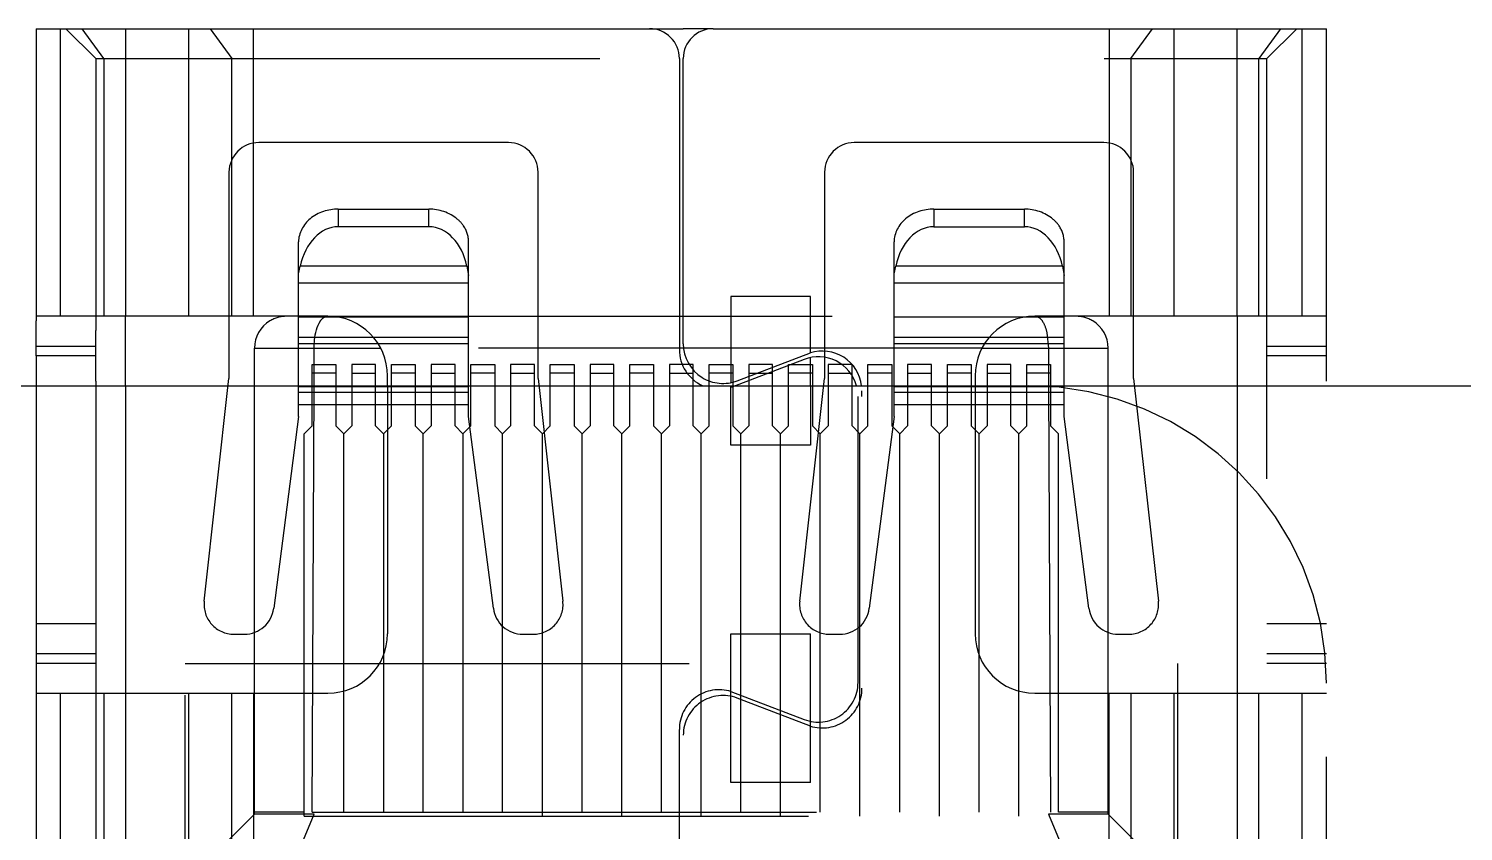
# Model space of a CAD drawing. Header units: inches. Extents: x 0 to 8.3, y 0 to 11.7.
# Drawn here: x 4.2057 to 4.4902, y 4.6876 to 4.8469 of the extents above; entities that cross this region are included whole.
import ezdxf

# ---------------------------------------------------------------- set-up
doc = ezdxf.new("R2010")
doc.units = ezdxf.units.IN
doc.header["$LTSCALE"] = 0.7622047244
doc.header["$MEASUREMENT"] = 0
doc.linetypes.add('HIDDEN', pattern=[0.2, 0.1, -0.1])
doc.layers.get('0').update_dxf_attribs({"linetype": 'CONTINUOUS'})
doc.layers.add('03__ASM_ALL_CURVES', color=7, linetype='CONTINUOUS')
doc.layers.add('DEFAULT_2', color=8, linetype='HIDDEN')

msp = doc.modelspace()

# ---------------------------------------------------------------- linework, layer by layer
at = {"color": 7, "linetype": 'CONTINUOUS'}
for p, q in [((4.2071406761, 4.8468720826), (4.3354871286, 4.8468720826)), ((4.2071406761, 4.8468720826), (4.2071406761, 4.789785464)), ((4.2120002336, 4.789785464), (4.2120002336, 4.8468720826)), ((4.2373737679, 4.8468720826), (4.2373737679, 4.789785464)), ((4.2502307459, 4.789785464), (4.2502307459, 4.8468720826)), ((4.3413926404, 4.8468720826), (4.463046188, 4.8468720826)), ((4.4199561182, 4.8468720826), (4.4199561182, 4.789785464)), ((4.4328130962, 4.789785464), (4.4328130962, 4.8468720826)), ((4.4581866305, 4.8468720826), (4.4581866305, 4.789785464)), ((4.463046188, 4.789785464), (4.463046188, 4.8468720826)), ((4.334699727, 4.8409665708), (4.334699727, 4.7831874859)), ((4.3354871286, 4.7843334502), (4.3354871286, 4.8409665708)), ((4.360683979, 4.7937224763), (4.3449359475, 4.7937224763)), ((4.3449359475, 4.7937224763), (4.3449359475, 4.7766185179)), ((4.360683979, 4.7825365156), (4.360683979, 4.7937224763)), ((4.2650146919, 4.789785464), (4.2071406761, 4.789785464)), ((4.2071406761, 4.7819114483), (4.2071406761, 4.7889094171)), ((4.2248572116, 4.7760059409), (4.2248572116, 4.789785464)), ((4.2453858955, 4.789785464), (4.2453858955, 4.7774119717)), ((4.463046188, 4.789785464), (4.4051721722, 4.789785464)), ((4.4248009686, 4.7774119717), (4.4248009686, 4.789785464)), ((4.4453296525, 4.789785464), (4.4453296525, 4.7760059365)), ((4.4512351643, 4.7819114483), (4.4512351643, 4.7889094171)), ((4.2189516998, 4.7768819834), (4.2189516998, 4.7869742005)), ((4.4076039472, 4.7865192562), (4.4079280777, 4.7834862559)), ((4.463046188, 4.7768819834), (4.463046188, 4.7869742005)), ((4.2071406761, 4.7838799522), (4.2189516998, 4.7838799522)), ((4.2504477628, 4.7834862559), (4.2753420798, 4.7834862559)), ((4.2504477628, 4.7760059409), (4.2504477628, 4.7834862559)), ((4.2622514926, 4.7760058948), (4.2622587864, 4.7834862559)), ((4.3948440998, 4.7834862559), (4.4197391013, 4.7834862559)), ((4.4079280777, 4.7834862559), (4.4079353715, 4.7760058948)), ((4.4197391013, 4.7760059409), (4.4197391013, 4.7834862559)), ((4.4512351643, 4.7838799522), (4.463046188, 4.7838799522)), ((4.2189516998, 4.7819114483), (4.2071406761, 4.7819114483)), ((4.2744635108, 4.7802080451), (4.2697391013, 4.7802080451)), ((4.2697391013, 4.7802080451), (4.2697391013, 4.7760059409)), ((4.2744635108, 4.7760059409), (4.2744635108, 4.7802080451)), ((4.3461846637, 4.7769830855), (4.360683979, 4.7825527544)), ((4.3594352627, 4.7812295837), (4.3464670157, 4.776248049)), ((4.360683979, 4.7760059409), (4.360683979, 4.7815941473)), ((4.4004477628, 4.7802080451), (4.3957233533, 4.7802080451)), ((4.3957233533, 4.7802080451), (4.3957233533, 4.7760059409)), ((4.4004477628, 4.7760059409), (4.4004477628, 4.7802080451)), ((4.463046188, 4.7819114483), (4.4512351643, 4.7819114483)), ((4.2697391013, 4.7784919431), (4.2744635108, 4.7784919431)), ((4.2768257155, 4.7760059409), (4.2768257155, 4.7779744404)), ((4.3933611486, 4.7779744404), (4.3933611486, 4.7760059409)), ((4.3957233533, 4.7784919431), (4.4004477628, 4.7784919431)), ((2.898085558, 4.7760059409), (6.0083217785, 4.7760059409))]:
    msp.add_line(p, q, dxfattribs=at)
for centre, radius, start, end in [((4.3287942152, 4.8409665708), 0.0059055118, 2e-10, 90.0000000089), ((4.3413926404, 4.8409665708), 0.0059055118, 90, 180), ((4.2567469754, 4.7834862559), 0.0062992126, 121.191446504, 180), ((4.2650146919, 4.7779744404), 0.0118110236, 0.003012716, 90), ((4.4051721722, 4.7779744404), 0.0118110236, 90, 180), ((4.4134398887, 4.7834862559), 0.0062992126, 0, 58.782385937), ((4.3425737427, 4.7831874859), 0.0078740157, 180.0024469603, 245.791069351), ((4.3433611443, 4.7843334502), 0.0078740157, 180.0000000001, 238.2878431854), ((4.3630461837, 4.7750251834), 0.0078740157, 7.1551282325, 107.4576031237), ((4.3622587821, 4.773879219), 0.0078740157, 15.6698416893, 111.0134421867)]:
    msp.add_arc(centre, radius, start, end, dxfattribs=at)
msp.add_open_spline([(4.2622587864, 4.7834862559), (4.2622587864, 4.7840293051), (4.2623703736, 4.7858689265), (4.2627779059, 4.7877926054), (4.2635240211, 4.7888732306)], degree=3, knots=[0, 0, 0, 0, 0.2925552403, 1, 1, 1, 1], dxfattribs=at)
at = {"layer": '03__ASM_ALL_CURVES', "color": 8, "linetype": 'HIDDEN'}
msp.add_line((2.898085558, 4.7760059409), (6.0083217785, 4.7760059409), dxfattribs=at)
at = {"layer": 'DEFAULT_2', "color": 8, "linetype": 'HIDDEN'}
for p, q in [((4.2189516998, 4.8409665708), (4.2130461879, 4.8468720826)), ((4.2205715522, 4.8409665708), (4.2162858929, 4.8468720826)), ((4.2248572116, 4.8468720826), (4.2248572116, 4.789785464)), ((4.241659427, 4.8468720826), (4.2459450865, 4.8409665708)), ((4.3413926404, 4.8468720826), (4.3354871286, 4.8468720826)), ((4.4242417775, 4.8409665708), (4.4285274369, 4.8468720826)), ((4.4453296525, 4.789785464), (4.4453296525, 4.8468720826)), ((4.4539009719, 4.8468720826), (4.4496153122, 4.8409665708)), ((4.4571406761, 4.8468720826), (4.4512351643, 4.8409665708)), ((4.2189516998, 4.8409665708), (4.4512351643, 4.8409665708)), ((4.2189516998, 4.8409665708), (4.2189516998, 4.7869742005)), ((4.2205715522, 4.8409665708), (4.2205715522, 4.789785464)), ((4.2459450866, 4.789785464), (4.2459450866, 4.8409665708)), ((4.4242417775, 4.8409665708), (4.4242417775, 4.789785464)), ((4.4496153118, 4.789785464), (4.4496153118, 4.8409665708)), ((4.4512351643, 4.7889094171), (4.4512351643, 4.8409665708)), ((4.3007852206, 4.8242658255), (4.2512914073, 4.8242658255)), ((4.4188954568, 4.8242658255), (4.3694016435, 4.8242658255)), ((4.2453858955, 4.8183603137), (4.2453858955, 4.789785464)), ((4.3066907324, 4.7774119717), (4.3066907324, 4.8183603137)), ((4.3634961317, 4.8183603137), (4.3634961317, 4.7774119717)), ((4.4248009686, 4.789785464), (4.4248009686, 4.8183603137)), ((4.2670394389, 4.8110487366), (4.2850371892, 4.8110487366)), ((4.2670394389, 4.8110487366), (4.2670394389, 4.8075531371)), ((4.2850371892, 4.8075531371), (4.2850371892, 4.8110487366)), ((4.3851496752, 4.8110487366), (4.4031474254, 4.8110487366)), ((4.3851496752, 4.8110487366), (4.3851496752, 4.8075531371)), ((4.4031474254, 4.8075531371), (4.4031474254, 4.8110487366)), ((4.2850371892, 4.8075531371), (4.2670394389, 4.8075531371)), ((4.3851496752, 4.8075531371), (4.4031474254, 4.8075531371)), ((4.2591654232, 4.7698755446), (4.2591654232, 4.804552044)), ((4.292911205, 4.7698755423), (4.292911205, 4.804552044)), ((4.3772756594, 4.7698755446), (4.3772756594, 4.804552044)), ((4.4110214412, 4.7698755423), (4.4110214412, 4.804552044)), ((4.2591654232, 4.7978786268), (4.2591746404, 4.7981926072)), ((4.259174629, 4.7981926076), (4.2594936527, 4.7997348247)), ((4.2925829754, 4.7997348247), (4.2594936527, 4.7997348247)), ((4.2925829754, 4.7997348247), (4.292911205, 4.7978786268)), ((4.3772756594, 4.7978786268), (4.3772848766, 4.7981926072)), ((4.3772848652, 4.7981926076), (4.377603889, 4.7997348247)), ((4.4106932116, 4.7997348247), (4.377603889, 4.7997348247)), ((4.4106932116, 4.7997348247), (4.4110214412, 4.7978786268)), ((4.292911205, 4.7963847865), (4.2591654232, 4.7963847865)), ((4.4110214412, 4.7963847865), (4.3772756594, 4.7963847865)), ((4.2071406761, 4.789785464), (4.2071406761, 4.7889094171)), ((4.2591654232, 4.7897113693), (4.292911205, 4.7897113693)), ((4.2650146919, 4.789785464), (4.4051721722, 4.789785464)), ((4.3772756594, 4.7897113693), (4.4110214412, 4.7897113693)), ((4.463046188, 4.7869742005), (4.463046188, 4.789785464)), ((4.292911205, 4.7856067553), (4.2591654232, 4.7856067553)), ((4.4110214412, 4.7856067553), (4.3772756594, 4.7856067553)), ((4.2591654232, 4.7843997579), (4.292911205, 4.7843997579)), ((4.3948440998, 4.7834862559), (4.2753420798, 4.7834862559)), ((4.3772756594, 4.7843997579), (4.4110214412, 4.7843997579)), ((4.2071406761, 4.7819114483), (4.2071406761, 4.5515964921)), ((4.2618650856, 4.7802080451), (4.266589495, 4.7802080451)), ((4.2618650856, 4.7680477057), (4.2618650856, 4.7802080451)), ((4.266589495, 4.7802080451), (4.266589495, 4.7680477057)), ((4.2776131171, 4.7802080451), (4.2823375265, 4.7802080451)), ((4.2776131171, 4.7680477057), (4.2776131171, 4.7802080451)), ((4.2823375265, 4.7802080451), (4.2823375265, 4.7680477057)), ((4.2902115423, 4.7802080451), (4.2854871328, 4.7802080451)), ((4.2854871328, 4.7802080451), (4.2854871328, 4.7680477057)), ((4.2902115423, 4.7680477057), (4.2902115423, 4.7802080451)), ((4.2933611486, 4.7802080451), (4.298085558, 4.7802080451)), ((4.2933611486, 4.7680477057), (4.2933611486, 4.7802080451)), ((4.298085558, 4.7802080451), (4.298085558, 4.7680477057)), ((4.3059595738, 4.7802080451), (4.3012351643, 4.7802080451)), ((4.3012351643, 4.7802080451), (4.3012351643, 4.7680477057)), ((4.3059595738, 4.7680477057), (4.3059595738, 4.7802080451)), ((4.3091091801, 4.7802080451), (4.3138335895, 4.7802080451)), ((4.3091091801, 4.7680477057), (4.3091091801, 4.7802080451)), ((4.3138335895, 4.7802080451), (4.3138335895, 4.7680477057)), ((4.3217076053, 4.7802080451), (4.3169831958, 4.7802080451)), ((4.3169831958, 4.7802080451), (4.3169831958, 4.7680477057)), ((4.3217076053, 4.7680477057), (4.3217076053, 4.7802080451)), ((4.3248572116, 4.7802080451), (4.329581621, 4.7802080451)), ((4.3248572116, 4.7680477057), (4.3248572116, 4.7802080451)), ((4.329581621, 4.7802080451), (4.329581621, 4.7680477057)), ((4.3374556368, 4.7802080451), (4.3327312273, 4.7802080451)), ((4.3327312273, 4.7802080451), (4.3327312273, 4.7680477057)), ((4.3374556368, 4.7680477057), (4.3374556368, 4.7802080451)), ((4.3406052431, 4.7802080451), (4.3453296525, 4.7802080451)), ((4.3406052431, 4.7680477057), (4.3406052431, 4.7802080451)), ((4.3453296525, 4.7802080451), (4.3453296525, 4.7680477057)), ((4.3532036683, 4.7802080451), (4.3484792588, 4.7802080451)), ((4.3484792588, 4.7802080451), (4.3484792588, 4.7680477057)), ((4.3532036683, 4.7680477057), (4.3532036683, 4.7802080451)), ((4.3563532746, 4.7802080451), (4.361077684, 4.7802080451)), ((4.3563532746, 4.7680477057), (4.3563532746, 4.7802080451)), ((4.361077684, 4.7802080451), (4.361077684, 4.7680477057)), ((4.3689516998, 4.7802080451), (4.3642272903, 4.7802080451)), ((4.3642272903, 4.7802080451), (4.3642272903, 4.7680477057)), ((4.3689516998, 4.7680477057), (4.3689516998, 4.7802080451)), ((4.3721013061, 4.7802080451), (4.3768257155, 4.7802080451)), ((4.3721013061, 4.7680477057), (4.3721013061, 4.7802080451)), ((4.3768257155, 4.7802080451), (4.3768257155, 4.7680477057)), ((4.3846997313, 4.7802080451), (4.3799753218, 4.7802080451)), ((4.3799753218, 4.7802080451), (4.3799753218, 4.7680477057)), ((4.3846997313, 4.7680477057), (4.3846997313, 4.7802080451)), ((4.3878493376, 4.7802080451), (4.392573747, 4.7802080451)), ((4.3878493376, 4.7680477057), (4.3878493376, 4.7802080451)), ((4.392573747, 4.7802080451), (4.392573747, 4.7680477057)), ((4.4035973691, 4.7802080451), (4.4083217785, 4.7802080451)), ((4.4035973691, 4.7680477057), (4.4035973691, 4.7802080451)), ((4.4083217785, 4.7802080451), (4.4083217785, 4.7680477057)), ((4.4512351643, 4.5575020039), (4.4512351643, 4.7819114483)), ((4.2404781142, 4.7332419397), (4.2453858955, 4.7774119717)), ((4.266589495, 4.7784919431), (4.2618650856, 4.7784919431)), ((4.2823375265, 4.7784919431), (4.2776131171, 4.7784919431)), ((4.2854871328, 4.7784919431), (4.2902115423, 4.7784919431)), ((4.298085558, 4.7784919431), (4.2933611486, 4.7784919431)), ((4.3012351643, 4.7784919431), (4.3059595738, 4.7784919431)), ((4.3066907324, 4.7774119717), (4.3115985137, 4.7332419397)), ((4.3138335895, 4.7784919431), (4.3091091801, 4.7784919431)), ((4.3169831958, 4.7784919431), (4.3217076053, 4.7784919431)), ((4.329581621, 4.7784919431), (4.3248572116, 4.7784919431)), ((4.3327312273, 4.7784919431), (4.3374556368, 4.7784919431)), ((4.3453296525, 4.7784919431), (4.3406052431, 4.7784919431)), ((4.3484792588, 4.7784919431), (4.3532036683, 4.7784919431)), ((4.361077684, 4.7784919431), (4.3563532746, 4.7784919431)), ((4.3585883504, 4.7332419397), (4.3634961317, 4.7774119717)), ((4.3642272903, 4.7784919431), (4.3689516998, 4.7784919431)), ((4.3768257155, 4.7784919431), (4.3721013061, 4.7784919431)), ((4.3799753218, 4.7784919431), (4.3846997313, 4.7784919431)), ((4.392573747, 4.7784919431), (4.3878493376, 4.7784919431)), ((4.4083217785, 4.7784919431), (4.4035973691, 4.7784919431)), ((4.4248009686, 4.7774119717), (4.4297087499, 4.7332419397)), ((4.2189516998, 4.7768819834), (4.2189516998, 4.5575020039)), ((4.2248572116, 4.7760059409), (4.2248572116, 4.5515964921)), ((4.2504477628, 4.6909665708), (4.2504477628, 4.7760059409)), ((4.2591654232, 4.7758617164), (4.292911205, 4.7758617164)), ((4.292911205, 4.7746547191), (4.2591654232, 4.7746547191)), ((4.2618689109, 4.6913602716), (4.2622514926, 4.7760058948)), ((4.2697391013, 4.7760059409), (4.2697391013, 4.7680477057)), ((4.2744635108, 4.7680477057), (4.2744635108, 4.7760059409)), ((4.2768257155, 4.7760059409), (4.2768257155, 4.726793338)), ((4.3464670157, 4.776248049), (4.3449359475, 4.7756599148)), ((4.3449359475, 4.7641949173), (4.3449359475, 4.7760059409)), ((4.360683979, 4.7760059409), (4.360683979, 4.7641949173)), ((4.3709201994, 4.773879219), (4.3709201994, 4.7750251834)), ((4.3772756594, 4.7758617164), (4.4110214412, 4.7758617164)), ((4.4110214412, 4.7746547191), (4.3772756594, 4.7746547191)), ((4.3933611486, 4.7760059409), (4.3933611486, 4.726793338)), ((4.3957233533, 4.7760059409), (4.3957233533, 4.7680477057)), ((4.4004477628, 4.7680477057), (4.4004477628, 4.7760059409)), ((4.4079353715, 4.7760058948), (4.4083179532, 4.6913602716)), ((4.4197391013, 4.6909665708), (4.4197391013, 4.7760059409)), ((4.4453296525, 4.7760059365), (4.4453296525, 4.5515964921)), ((4.463046188, 4.0023838937), (4.463046188, 4.7768819834)), ((4.292911205, 4.7722184596), (4.2591654232, 4.7722184596)), ((4.3701327978, 4.7171090408), (4.3701327978, 4.773879219)), ((4.4110214412, 4.7722184596), (4.3772756594, 4.7722184596)), ((4.2591654232, 4.7698755446), (4.25426523, 4.7318352946)), ((4.2978113978, 4.7318352946), (4.292911205, 4.7698755423)), ((4.3772756594, 4.7698755446), (4.3723754662, 4.7318352946)), ((4.4159216341, 4.7318352946), (4.4110214412, 4.7698755423)), ((4.2602902824, 4.7664729025), (4.2618650856, 4.7680477057)), ((4.2602902824, 4.69057287), (4.2602902824, 4.7664729025)), ((4.266589495, 4.7680477057), (4.2681642982, 4.7664729025)), ((4.2681642982, 4.7664729025), (4.2697391013, 4.7680477057)), ((4.2681642982, 4.6913602716), (4.2681642982, 4.7664729025)), ((4.2760383139, 4.7664729025), (4.2744635108, 4.7680477057)), ((4.2776131171, 4.7680477057), (4.2760383139, 4.7664729025)), ((4.2760383139, 4.7664729025), (4.2760383139, 4.6913602716)), ((4.2823375265, 4.7680477057), (4.2839123297, 4.7664729025)), ((4.2839123297, 4.7664729025), (4.2854871328, 4.7680477057)), ((4.2839123297, 4.6913602716), (4.2839123297, 4.7664729025)), ((4.2917863454, 4.7664729025), (4.2902115423, 4.7680477057)), ((4.2933611486, 4.7680477057), (4.2917863454, 4.7664729025)), ((4.2917863454, 4.7664729025), (4.2917863454, 4.6913602716)), ((4.2996603612, 4.7664729025), (4.298085558, 4.7680477057)), ((4.3012351643, 4.7680477057), (4.2996603612, 4.7664729025)), ((4.2996603612, 4.6913602716), (4.2996603612, 4.7664729025)), ((4.3059595738, 4.7680477057), (4.3075343769, 4.7664729025)), ((4.3091091801, 4.7680477057), (4.3075343769, 4.7664729025)), ((4.3075343769, 4.69057287), (4.3075343769, 4.7664729025)), ((4.3154083927, 4.7664729025), (4.3138335895, 4.7680477057)), ((4.3169831958, 4.7680477057), (4.3154083927, 4.7664729025)), ((4.3154083927, 4.6913602716), (4.3154083927, 4.7664729025)), ((4.3217076053, 4.7680477057), (4.3232824084, 4.7664729025)), ((4.3232824084, 4.7664729025), (4.3248572116, 4.7680477057)), ((4.3232824084, 4.69057287), (4.3232824084, 4.7664729025)), ((4.3311564242, 4.7664729025), (4.329581621, 4.7680477057)), ((4.3311564242, 4.7664729025), (4.3327312273, 4.7680477057)), ((4.3311564242, 4.6913602716), (4.3311564242, 4.7664729025)), ((4.3390304399, 4.7664729025), (4.3374556368, 4.7680477057)), ((4.3406052431, 4.7680477057), (4.3390304399, 4.7664729025)), ((4.3390304399, 4.69057287), (4.3390304399, 4.7664729025)), ((4.3469044557, 4.7664729025), (4.3453296525, 4.7680477057)), ((4.3484792588, 4.7680477057), (4.3469044557, 4.7664729025)), ((4.3469044557, 4.6913602716), (4.3469044557, 4.7664729025)), ((4.3547784714, 4.7664729025), (4.3532036683, 4.7680477057)), ((4.3563532746, 4.7680477057), (4.3547784714, 4.7664729025)), ((4.3547784714, 4.69057287), (4.3547784714, 4.7664729025)), ((4.361077684, 4.7680477057), (4.3626524872, 4.7664729025)), ((4.3642272903, 4.7680477057), (4.3626524872, 4.7664729025)), ((4.3626524872, 4.6913602716), (4.3626524872, 4.7664729025)), ((4.3689516998, 4.7680477057), (4.3705265029, 4.7664729025)), ((4.3721013061, 4.7680477057), (4.3705265029, 4.7664729025)), ((4.3705265029, 4.69057287), (4.3705265029, 4.7664729025)), ((4.3768257155, 4.7680477057), (4.3784005187, 4.7664729025)), ((4.3784005187, 4.7664729025), (4.3799753218, 4.7680477057)), ((4.3784005187, 4.6913602716), (4.3784005187, 4.7664729025)), ((4.3846997313, 4.7680477057), (4.3862745344, 4.7664729025)), ((4.3878493376, 4.7680477057), (4.3862745344, 4.7664729025)), ((4.3862745344, 4.69057287), (4.3862745344, 4.7664729025)), ((4.392573747, 4.7680477057), (4.3941485502, 4.7664729025)), ((4.3941485502, 4.7664729025), (4.3957233533, 4.7680477057)), ((4.3941485502, 4.6913602716), (4.3941485502, 4.7664729025)), ((4.4020225659, 4.7664729025), (4.4004477628, 4.7680477057)), ((4.4020225659, 4.7664729025), (4.4035973691, 4.7680477057)), ((4.4020225659, 4.69057287), (4.4020225659, 4.7664729025)), ((4.4098965817, 4.7664729025), (4.4083217785, 4.7680477057)), ((4.4098965817, 4.6913602716), (4.4098965817, 4.7664729025)), ((4.360683979, 4.7641949173), (4.3449359475, 4.7641949173)), ((4.2189516998, 4.728761842), (4.2071406761, 4.728761842)), ((4.463046188, 4.728761842), (4.4512351643, 4.728761842)), ((4.2463475063, 4.7266842732), (4.2484081135, 4.7266842732)), ((4.3036685144, 4.7266842732), (4.3057291216, 4.7266842732)), ((4.3449359475, 4.7267933425), (4.360683979, 4.7267933425)), ((4.3449359475, 4.6972657834), (4.3449359475, 4.7267933425)), ((4.360683979, 4.6972657834), (4.360683979, 4.7267933425)), ((4.3644577425, 4.7266842732), (4.3665183497, 4.7266842732)), ((4.4217787506, 4.7266842732), (4.4238393578, 4.7266842732)), ((4.2071406761, 4.7228563302), (4.2189516998, 4.7228563302)), ((4.2189516998, 4.7208878262), (4.2071406761, 4.7208878262)), ((4.2366682352, 4.7208878307), (4.4335186289, 4.7208878307)), ((4.2366682352, 4.6145886181), (4.2366682352, 4.7208878307)), ((4.4335186289, 4.7208878307), (4.4335186289, 4.6145886181)), ((4.4512351643, 4.7228563302), (4.463046188, 4.7228563302)), ((4.463046188, 4.7208878262), (4.4512351643, 4.7208878262)), ((4.2071406761, 4.7149823144), (4.2650146919, 4.7149823144)), ((4.2120002336, 4.6569114527), (4.2120002336, 4.7149823144)), ((4.2205715522, 4.7149823144), (4.2205715522, 4.6569114527)), ((4.2373737679, 4.7149823144), (4.2373737679, 4.6569114527)), ((4.2459450866, 4.6569114527), (4.2459450866, 4.7149823144)), ((4.2502307459, 4.7149823144), (4.2502307459, 4.6569114527)), ((4.3449359475, 4.715328345), (4.3594352627, 4.709758676)), ((4.4051721722, 4.7149823144), (4.463046188, 4.7149823144)), ((4.4199561182, 4.6569114527), (4.4199561182, 4.7149823144)), ((4.4242417775, 4.7149823144), (4.4242417775, 4.6569114527)), ((4.4328130962, 4.6569114527), (4.4328130962, 4.7149823144)), ((4.4496153118, 4.6569114527), (4.4496153118, 4.7149823144)), ((4.4581866305, 4.7149823144), (4.4581866305, 4.6569114527)), ((4.360683979, 4.7084355054), (4.3461846637, 4.7140051743)), ((4.334699727, 4.6628169645), (4.334699727, 4.7078007739)), ((4.360683979, 4.6972657834), (4.3449359475, 4.6972657834)), ((4.2504477628, 4.6909665708), (4.2429674478, 4.6834862559)), ((4.2602902824, 4.6913602716), (4.2504477628, 4.6913602716)), ((4.2622587864, 4.6909665708), (4.2504477628, 4.6909665708)), ((4.2591389255, 4.6834862559), (4.2622587864, 4.6909665708)), ((4.2602902824, 4.69057287), (4.4098965817, 4.69057287)), ((4.2618689109, 4.6913602716), (4.4083179532, 4.6913602716)), ((4.4197391013, 4.6909665708), (4.4079280777, 4.6909665708)), ((4.4079280777, 4.6909665708), (4.4110479386, 4.6834862559)), ((4.4197391013, 4.6913602716), (4.4098965817, 4.6913602716)), ((4.4272194163, 4.6834862559), (4.4197391013, 4.6909665708))]:
    msp.add_line(p, q, dxfattribs=at)
for centre, radius, start, end in [((4.2512914073, 4.8183603137), 0.0059055118, 90, 180), ((4.3007852206, 4.8183603137), 0.0059055118, 0, 90), ((4.3694016435, 4.8183603137), 0.0059055118, 90, 180), ((4.4188954568, 4.8183603137), 0.0059055118, 0, 90), ((4.2567469754, 4.7834862559), 0.0062992126, 90, 121.191446504), ((4.4134398887, 4.7834862559), 0.0062992126, 58.782385937, 90), ((4.3433611443, 4.7843334502), 0.0078740157, 238.2878431854, 291.0134422034), ((4.4039910698, 4.7169508228), 0.0590551181, 0, 90), ((4.2463475063, 4.732589785), 0.0059055118, 173.6598082537, 270), ((4.2484081135, 4.732589785), 0.0059055118, 270, 352.659808256), ((4.3036685144, 4.732589785), 0.0059055118, 187.3401917448, 270), ((4.3057291216, 4.732589785), 0.0059055118, 270, 6.3401917462), ((4.3644577425, 4.732589785), 0.0059055118, 173.6598082537, 270), ((4.3665183497, 4.732589785), 0.0059055118, 270, 352.659808256), ((4.4217787506, 4.732589785), 0.0059055118, 187.3401917448, 270), ((4.4238393578, 4.732589785), 0.0059055118, 270, 6.3401917462), ((4.2650146919, 4.726793338), 0.0118110236, 270, 360), ((4.4051721722, 4.726793338), 0.0118110236, 180, 270), ((4.3425737427, 4.7078007739), 0.0078740157, 72.542396876, 180), ((4.3433611443, 4.7066548095), 0.0078740157, 68.9865578101, 180), ((4.3622587821, 4.7171090408), 0.0078740157, 248.986557813, 360), ((4.3630461837, 4.7159630764), 0.0078740157, 252.5423968763, 360)]:
    msp.add_arc(centre, radius, start, end, dxfattribs=at)
for centre, major_axis, start_param, end_param in [((4.2670394389, 4.7966074997), (0, 0.0109456374), 0, 1.2810446254), ((4.2850371892, 4.7966074997), (-0, 0.0109456374), -1.2810446254, -0), ((4.3851496752, 4.7966074997), (0, 0.0109456374), 0, 1.2810446254), ((4.4031474254, 4.7966074997), (0, 0.0109456374), -1.2810446254, -0)]:
    msp.add_ellipse(centre, major_axis=major_axis, ratio=0.7193748057, start_param=start_param, end_param=end_param, dxfattribs=at)
for points, knots in [([(4.2670394389, 4.8110487366), (4.2650794285, 4.8110487366), (4.2612169259, 4.8099661149), (4.2591654232, 4.8062670136), (4.2591654232, 4.804552044)], [0, 0, 0, 0, 0.5333390681, 1, 1, 1, 1]), ([(4.2919139896, 4.8077163905), (4.2915687435, 4.8082297547), (4.289792708, 4.8101762207), (4.2870245768, 4.8110487366), (4.2850371892, 4.8110487366)], [0, 0, 0, 0, 0.2373933828, 1, 1, 1, 1]), ([(4.3851496752, 4.8110487366), (4.3831896648, 4.8110487366), (4.3793271621, 4.8099661149), (4.3772756594, 4.8062670136), (4.3772756594, 4.804552044)], [0, 0, 0, 0, 0.5333390681, 1, 1, 1, 1]), ([(4.4100242259, 4.8077163905), (4.4096789797, 4.8082297547), (4.4079029442, 4.8101762207), (4.4051348131, 4.8110487366), (4.4031474254, 4.8110487366)], [0, 0, 0, 0, 0.2373933828, 1, 1, 1, 1]), ([(4.2635240211, 4.7888732306), (4.263620712, 4.7890132715), (4.2639586691, 4.789447165), (4.2644990369, 4.7897854685), (4.2648860377, 4.7897854685)], [0, 0, 0, 0, 0.3054282613, 1, 1, 1, 1]), ([(4.4053008264, 4.7897854685), (4.4055374272, 4.7897854685), (4.406252838, 4.7895170999), (4.4070905069, 4.7883067626), (4.4074512127, 4.7871911407), (4.4076039472, 4.7865192562)], [0, 0, 0, 0, 0.1680991428, 0.5104637661, 1, 1, 1, 1])]:
    msp.add_open_spline(points, degree=3, knots=knots, dxfattribs=at)
for points in [[(4.292911205, 4.804552044), (4.292911205, 4.8056579638), (4.2925311554, 4.8067986951), (4.2919139896, 4.8077163905)], [(4.4110214412, 4.804552044), (4.4110214412, 4.8056579638), (4.4106413916, 4.8067986951), (4.4100242259, 4.8077163905)]]:
    msp.add_open_spline(points, degree=3, dxfattribs=at)

doc.saveas('drawing.dxf')
